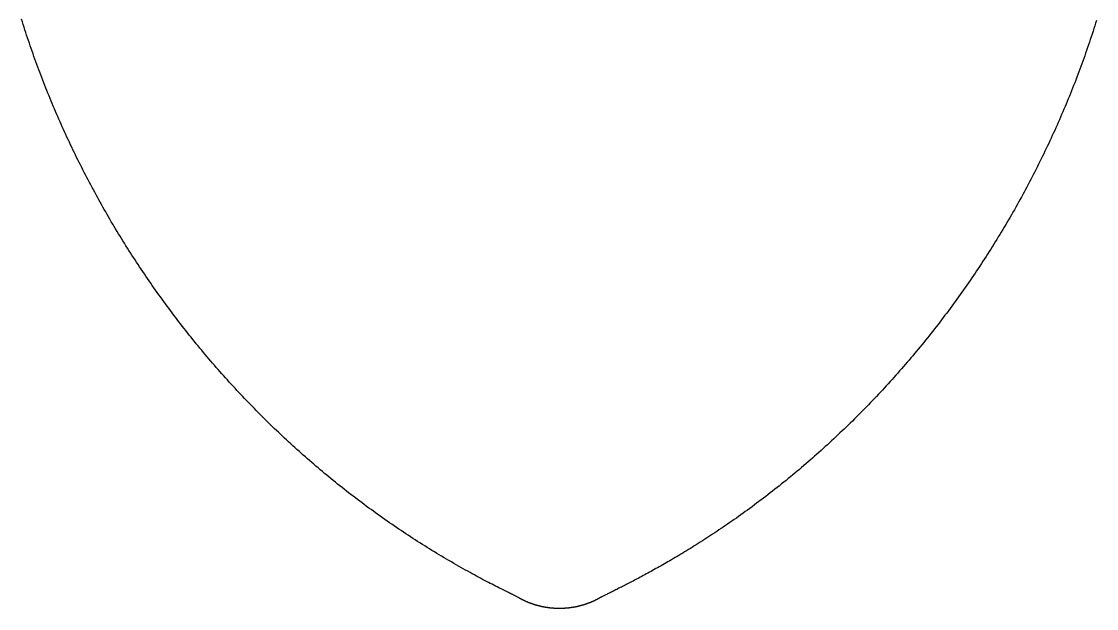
# Model space of a CAD drawing. Extents: x -3 to 136, y 0 to 121.
# Drawn here: x 28.4 to 38.26, y 12.18 to 17.56 of the extents above; entities that cross this region are included whole.
import ezdxf

# ---------------------------------------------------------------- set-up
doc = ezdxf.new("R2010")
doc.units = 0
doc.layers.get('0').update_dxf_attribs({"linetype": 'CONTINUOUS'})

msp = doc.modelspace()

# ---------------------------------------------------------------- linework, layer by layer
for points in [[(32.9624, 12.2741, 0), (32.9596, 12.2757, 0), (32.9561, 12.2776, 0), (32.952, 12.2797, 0), (32.9472, 12.2822, 0), (32.9419, 12.2849, 0), (32.9359, 12.288, 0), (32.9293, 12.2913, 0), (32.922, 12.2949, 0), (32.9142, 12.2987, 0), (32.9059, 12.3029, 0), (32.8969, 12.3073, 0), (32.8874, 12.3121, 0), (32.8773, 12.3171, 0), (32.8667, 12.3223, 0), (32.8555, 12.3279, 0), (32.8439, 12.3337, 0), (32.8317, 12.3398, 0), (32.819, 12.3462, 0), (32.8058, 12.3528, 0), (32.7921, 12.3597, 0), (32.778, 12.3669, 0), (32.7634, 12.3743, 0), (32.7483, 12.382, 0), (32.7328, 12.39, 0), (32.7168, 12.3982, 0), (32.7005, 12.4067, 0), (32.6836, 12.4154, 0), (32.6664, 12.4244, 0), (32.6488, 12.4337, 0), (32.6308, 12.4432, 0), (32.6125, 12.453, 0), (32.5937, 12.463, 0), (32.5746, 12.4733, 0), (32.5551, 12.4838, 0), (32.5353, 12.4946, 0), (32.5152, 12.5056, 0), (32.4947, 12.5169, 0), (32.474, 12.5284, 0), (32.4529, 12.5402, 0), (32.4315, 12.5522, 0), (32.4099, 12.5644, 0), (32.388, 12.5769, 0), (32.3658, 12.5896, 0), (32.3434, 12.6026, 0), (32.3209, 12.6156, 0), (32.2986, 12.6288, 0), (32.2762, 12.6419, 0), (32.2539, 12.6552, 0), (32.2317, 12.6685, 0), (32.2095, 12.6819, 0), (32.1874, 12.6953, 0), (32.1653, 12.7088, 0), (32.1432, 12.7224, 0), (32.1212, 12.736, 0), (32.0992, 12.7497, 0), (32.0773, 12.7635, 0), (32.0554, 12.7774, 0), (32.0336, 12.7913, 0), (32.0119, 12.8052, 0), (31.9901, 12.8193, 0), (31.9684, 12.8334, 0), (31.9468, 12.8475, 0), (31.9252, 12.8618, 0), (31.9037, 12.8761, 0), (31.8822, 12.8904, 0), (31.8607, 12.9048, 0), (31.8393, 12.9193, 0), (31.818, 12.9339, 0), (31.7967, 12.9485, 0), (31.7754, 12.9632, 0), (31.7542, 12.9779, 0), (31.7331, 12.9927, 0), (31.712, 13.0076, 0), (31.6909, 13.0225, 0), (31.6699, 13.0375, 0), (31.6489, 13.0526, 0), (31.628, 13.0677, 0), (31.6071, 13.0829, 0), (31.5863, 13.0981, 0), (31.5655, 13.1134, 0), (31.5448, 13.1288, 0), (31.5241, 13.1442, 0), (31.5035, 13.1597, 0), (31.4829, 13.1753, 0), (31.4624, 13.1909, 0), (31.4419, 13.2066, 0), (31.4214, 13.2223, 0), (31.4011, 13.2381, 0), (31.3807, 13.254, 0), (31.3604, 13.2699, 0), (31.3402, 13.2859, 0), (31.32, 13.302, 0), (31.2999, 13.3181, 0), (31.2798, 13.3342, 0), (31.2597, 13.3505, 0), (31.2397, 13.3667, 0), (31.2198, 13.3831, 0), (31.1999, 13.3995, 0), (31.18, 13.416, 0), (31.1602, 13.4325, 0), (31.1405, 13.4491, 0), (31.1208, 13.4658, 0), (31.1011, 13.4825, 0), (31.0815, 13.4992, 0), (31.062, 13.5161, 0), (31.0425, 13.5329, 0), (31.023, 13.5499, 0), (31.0036, 13.5669, 0), (30.9843, 13.584, 0), (30.965, 13.6011, 0), (30.9458, 13.6183, 0), (30.9266, 13.6355, 0), (30.9074, 13.6528, 0), (30.8883, 13.6701, 0), (30.8693, 13.6875, 0), (30.8503, 13.705, 0), (30.8314, 13.7225, 0), (30.8125, 13.7401, 0), (30.7937, 13.7577, 0), (30.7749, 13.7754, 0), (30.7562, 13.7931, 0), (30.7375, 13.8109, 0), (30.7189, 13.8287, 0), (30.7004, 13.8466, 0), (30.6819, 13.8646, 0), (30.6634, 13.8826, 0), (30.645, 13.9007, 0), (30.6267, 13.9188, 0), (30.6084, 13.937, 0), (30.5901, 13.9552, 0), (30.572, 13.9735, 0), (30.5538, 13.9918, 0), (30.5358, 14.0102, 0), (30.5177, 14.0286, 0), (30.4998, 14.0471, 0), (30.4819, 14.0656, 0), (30.464, 14.0842, 0), (30.4462, 14.1029, 0), (30.4285, 14.1216, 0), (30.4108, 14.1403, 0), (30.3932, 14.1591, 0), (30.3756, 14.178, 0), (30.3581, 14.1969, 0), (30.3406, 14.2158, 0), (30.3232, 14.2348, 0), (30.3058, 14.2539, 0), (30.2885, 14.273, 0), (30.2713, 14.2922, 0), (30.2541, 14.3114, 0), (30.237, 14.3306, 0), (30.2199, 14.3499, 0), (30.2029, 14.3693, 0), (30.1859, 14.3887, 0), (30.169, 14.4082, 0), (30.1521, 14.4277, 0), (30.1354, 14.4472, 0), (30.1186, 14.4668, 0), (30.1019, 14.4865, 0), (30.0853, 14.5062, 0), (30.0688, 14.5259, 0), (30.0523, 14.5457, 0), (30.0358, 14.5656, 0), (30.0194, 14.5855, 0), (30.0031, 14.6054, 0), (29.9868, 14.6254, 0), (29.9706, 14.6454, 0), (29.9544, 14.6655, 0), (29.9383, 14.6857, 0), (29.9223, 14.7058, 0), (29.9063, 14.7261, 0), (29.8904, 14.7463, 0), (29.8745, 14.7667, 0), (29.8587, 14.787, 0), (29.843, 14.8074, 0), (29.8273, 14.8279, 0), (29.8116, 14.8484, 0), (29.7961, 14.8689, 0), (29.7806, 14.8895, 0), (29.7651, 14.9101, 0), (29.7497, 14.9308, 0), (29.7344, 14.9516, 0), (29.7191, 14.9723, 0), (29.7039, 14.9931, 0), (29.6887, 15.014, 0), (29.6737, 15.0349, 0), (29.6586, 15.0558, 0), (29.6436, 15.0768, 0), (29.6287, 15.0979, 0), (29.6139, 15.1189, 0), (29.5991, 15.1401, 0), (29.5844, 15.1612, 0), (29.5697, 15.1824, 0), (29.5551, 15.2037, 0), (29.5405, 15.225, 0), (29.5261, 15.2463, 0), (29.5116, 15.2677, 0), (29.4973, 15.2891, 0), (29.483, 15.3105, 0), (29.4687, 15.332, 0), (29.4545, 15.3536, 0), (29.4404, 15.3752, 0), (29.4264, 15.3968, 0), (29.4124, 15.4184, 0), (29.3985, 15.4402, 0), (29.3846, 15.4619, 0), (29.3708, 15.4837, 0), (29.357, 15.5055, 0), (29.3434, 15.5274, 0), (29.3297, 15.5493, 0), (29.3162, 15.5712, 0), (29.3027, 15.5932, 0), (29.2893, 15.6152, 0), (29.2759, 15.6373, 0), (29.2626, 15.6594, 0), (29.2494, 15.6815, 0), (29.2362, 15.7037, 0), (29.2231, 15.7259, 0), (29.21, 15.7482, 0), (29.197, 15.7705, 0), (29.1841, 15.7928, 0), (29.1713, 15.8152, 0), (29.1585, 15.8376, 0), (29.1457, 15.86, 0), (29.1331, 15.8825, 0), (29.1205, 15.905, 0), (29.1079, 15.9276, 0), (29.0955, 15.9502, 0), (29.0831, 15.9728, 0), (29.0707, 15.9955, 0), (29.0585, 16.0182, 0), (29.0463, 16.0409, 0), (29.0341, 16.0637, 0), (29.022, 16.0865, 0), (29.01, 16.1093, 0), (28.9981, 16.1322, 0), (28.9862, 16.1551, 0), (28.9744, 16.1781, 0), (28.9626, 16.201, 0), (28.9509, 16.224, 0), (28.9393, 16.2471, 0), (28.9278, 16.2702, 0), (28.9163, 16.2933, 0), (28.9049, 16.3164, 0), (28.8935, 16.3396, 0), (28.8823, 16.3628, 0), (28.871, 16.3861, 0), (28.8599, 16.4093, 0), (28.8488, 16.4326, 0), (28.8378, 16.456, 0), (28.8269, 16.4793, 0), (28.816, 16.5027, 0), (28.8052, 16.5262, 0), (28.7945, 16.5496, 0), (28.7838, 16.5731, 0), (28.7732, 16.5966, 0), (28.7627, 16.6202, 0), (28.7522, 16.6438, 0), (28.7418, 16.6674, 0), (28.7315, 16.691, 0), (28.7212, 16.7147, 0), (28.711, 16.7384, 0), (28.7009, 16.7621, 0), (28.6908, 16.7859, 0), (28.6809, 16.8096, 0), (28.671, 16.8334, 0), (28.6611, 16.8573, 0), (28.6513, 16.8812, 0), (28.6416, 16.905, 0), (28.632, 16.929, 0), (28.6224, 16.9529, 0), (28.6129, 16.9769, 0), (28.6035, 17.0009, 0), (28.5942, 17.0249, 0), (28.5849, 17.049, 0), (28.5757, 17.0731, 0), (28.5665, 17.0972, 0), (28.5575, 17.1213, 0), (28.5485, 17.1454, 0), (28.5395, 17.1696, 0), (28.5307, 17.1938, 0), (28.5219, 17.2181, 0), (28.5132, 17.2423, 0), (28.5045, 17.2666, 0), (28.496, 17.2909, 0), (28.4874, 17.3153, 0), (28.479, 17.3396, 0), (28.4707, 17.364, 0), (28.4624, 17.3884, 0), (28.4542, 17.4128, 0), (28.446, 17.4373, 0), (28.4379, 17.4617, 0), (28.4299, 17.4862, 0), (28.422, 17.5108, 0), (28.4142, 17.5353, 0), (28.4064, 17.5599, 0), (28.3987, 17.5844, 0)], [(38.2642, 17.5737, 0), (38.2563, 17.5486, 0), (38.2484, 17.5235, 0), (38.2403, 17.4984, 0), (38.2322, 17.4733, 0), (38.2241, 17.4483, 0), (38.2158, 17.4232, 0), (38.2075, 17.3982, 0), (38.1991, 17.3733, 0), (38.1906, 17.3483, 0), (38.1821, 17.3234, 0), (38.1734, 17.2985, 0), (38.1647, 17.2736, 0), (38.156, 17.2488, 0), (38.1471, 17.224, 0), (38.1382, 17.1992, 0), (38.1292, 17.1744, 0), (38.1201, 17.1497, 0), (38.111, 17.125, 0), (38.1018, 17.1003, 0), (38.0925, 17.0756, 0), (38.0831, 17.051, 0), (38.0737, 17.0264, 0), (38.0642, 17.0018, 0), (38.0546, 16.9773, 0), (38.0449, 16.9528, 0), (38.0352, 16.9283, 0), (38.0254, 16.9038, 0), (38.0155, 16.8794, 0), (38.0056, 16.855, 0), (37.9955, 16.8306, 0), (37.9854, 16.8062, 0), (37.9753, 16.7819, 0), (37.965, 16.7577, 0), (37.9547, 16.7334, 0), (37.9443, 16.7092, 0), (37.9339, 16.685, 0), (37.9233, 16.6608, 0), (37.9127, 16.6367, 0), (37.9021, 16.6126, 0), (37.8913, 16.5885, 0), (37.8805, 16.5645, 0), (37.8696, 16.5405, 0), (37.8587, 16.5165, 0), (37.8476, 16.4926, 0), (37.8365, 16.4686, 0), (37.8254, 16.4448, 0), (37.8141, 16.4209, 0), (37.8028, 16.3971, 0), (37.7914, 16.3733, 0), (37.78, 16.3496, 0), (37.7684, 16.3259, 0), (37.7568, 16.3022, 0), (37.7452, 16.2785, 0), (37.7334, 16.2549, 0), (37.7216, 16.2313, 0), (37.7097, 16.2078, 0), (37.6978, 16.1843, 0), (37.6858, 16.1608, 0), (37.6737, 16.1374, 0), (37.6615, 16.114, 0), (37.6493, 16.0906, 0), (37.637, 16.0673, 0), (37.6246, 16.044, 0), (37.6122, 16.0207, 0), (37.5997, 15.9975, 0), (37.5871, 15.9743, 0), (37.5745, 15.9512, 0), (37.5618, 15.928, 0), (37.549, 15.905, 0), (37.5362, 15.8819, 0), (37.5232, 15.8589, 0), (37.5103, 15.836, 0), (37.4972, 15.813, 0), (37.4841, 15.7901, 0), (37.4709, 15.7673, 0), (37.4576, 15.7445, 0), (37.4443, 15.7217, 0), (37.4309, 15.699, 0), (37.4175, 15.6763, 0), (37.4039, 15.6536, 0), (37.3903, 15.631, 0), (37.3767, 15.6084, 0), (37.363, 15.5859, 0), (37.3492, 15.5634, 0), (37.3353, 15.5409, 0), (37.3214, 15.5185, 0), (37.3074, 15.4962, 0), (37.2933, 15.4738, 0), (37.2792, 15.4516, 0), (37.265, 15.4293, 0), (37.2508, 15.4071, 0), (37.2365, 15.385, 0), (37.2221, 15.3629, 0), (37.2076, 15.3408, 0), (37.1931, 15.3188, 0), (37.1786, 15.2968, 0), (37.1639, 15.2748, 0), (37.1492, 15.253, 0), (37.1344, 15.2311, 0), (37.1196, 15.2093, 0), (37.1047, 15.1875, 0), (37.0898, 15.1658, 0), (37.0747, 15.1442, 0), (37.0596, 15.1225, 0), (37.0445, 15.101, 0), (37.0293, 15.0794, 0), (37.014, 15.0579, 0), (36.9987, 15.0365, 0), (36.9833, 15.0151, 0), (36.9678, 14.9938, 0), (36.9523, 14.9725, 0), (36.9367, 14.9512, 0), (36.921, 14.93, 0), (36.9053, 14.9088, 0), (36.8895, 14.8877, 0), (36.8737, 14.8667, 0), (36.8578, 14.8456, 0), (36.8418, 14.8247, 0), (36.8258, 14.8037, 0), (36.8097, 14.7829, 0), (36.7935, 14.762, 0), (36.7773, 14.7413, 0), (36.761, 14.7205, 0), (36.7447, 14.6999, 0), (36.7283, 14.6792, 0), (36.7119, 14.6587, 0), (36.6953, 14.6381, 0), (36.6788, 14.6176, 0), (36.6621, 14.5972, 0), (36.6454, 14.5768, 0), (36.6287, 14.5565, 0), (36.6118, 14.5362, 0), (36.5949, 14.516, 0), (36.578, 14.4958, 0), (36.561, 14.4757, 0), (36.5439, 14.4556, 0), (36.5268, 14.4356, 0), (36.5096, 14.4156, 0), (36.4924, 14.3957, 0), (36.4751, 14.3758, 0), (36.4577, 14.356, 0), (36.4403, 14.3362, 0), (36.4228, 14.3165, 0), (36.4053, 14.2969, 0), (36.3877, 14.2773, 0), (36.3701, 14.2577, 0), (36.3524, 14.2382, 0), (36.3346, 14.2188, 0), (36.3168, 14.1994, 0), (36.2989, 14.18, 0), (36.2809, 14.1608, 0), (36.2629, 14.1415, 0), (36.2449, 14.1223, 0), (36.2267, 14.1032, 0), (36.2086, 14.0842, 0), (36.1903, 14.0652, 0), (36.1721, 14.0462, 0), (36.1537, 14.0273, 0), (36.1353, 14.0085, 0), (36.1168, 13.9897, 0), (36.0983, 13.9709, 0), (36.0798, 13.9523, 0), (36.0611, 13.9336, 0), (36.0424, 13.9151, 0), (36.0237, 13.8966, 0), (36.0049, 13.8781, 0), (35.986, 13.8597, 0), (35.9671, 13.8414, 0), (35.9482, 13.8231, 0), (35.9291, 13.8049, 0), (35.9101, 13.7867, 0), (35.8909, 13.7686, 0), (35.8717, 13.7506, 0), (35.8525, 13.7326, 0), (35.8332, 13.7147, 0), (35.8138, 13.6968, 0), (35.7944, 13.679, 0), (35.775, 13.6612, 0), (35.7554, 13.6435, 0), (35.7359, 13.6259, 0), (35.7162, 13.6083, 0), (35.6966, 13.5908, 0), (35.6768, 13.5734, 0), (35.657, 13.556, 0), (35.6372, 13.5386, 0), (35.6173, 13.5214, 0), (35.5974, 13.5042, 0), (35.5773, 13.487, 0), (35.5573, 13.4699, 0), (35.5372, 13.4529, 0), (35.517, 13.4359, 0), (35.4968, 13.419, 0), (35.4765, 13.4022, 0), (35.4562, 13.3854, 0), (35.4358, 13.3687, 0), (35.4154, 13.352, 0), (35.3949, 13.3354, 0), (35.3744, 13.3189, 0), (35.3538, 13.3024, 0), (35.3332, 13.286, 0), (35.3125, 13.2697, 0), (35.2917, 13.2534, 0), (35.2709, 13.2372, 0), (35.2501, 13.2211, 0), (35.2292, 13.205, 0), (35.2083, 13.189, 0), (35.1873, 13.173, 0), (35.1662, 13.1571, 0), (35.1451, 13.1413, 0), (35.1241, 13.1257, 0), (35.1032, 13.1102, 0), (35.0823, 13.0948, 0), (35.0616, 13.0797, 0), (35.0409, 13.0646, 0), (35.0203, 13.0498, 0), (34.9997, 13.0351, 0), (34.9793, 13.0205, 0), (34.959, 13.0061, 0), (34.9387, 12.9919, 0), (34.9186, 12.9778, 0), (34.8985, 12.9638, 0), (34.8785, 12.95, 0), (34.8586, 12.9364, 0), (34.8389, 12.9229, 0), (34.8192, 12.9096, 0), (34.7996, 12.8964, 0), (34.7802, 12.8834, 0), (34.7608, 12.8705, 0), (34.7415, 12.8578, 0), (34.7224, 12.8452, 0), (34.7033, 12.8327, 0), (34.6844, 12.8204, 0), (34.6656, 12.8083, 0), (34.6469, 12.7963, 0), (34.6283, 12.7844, 0), (34.6098, 12.7727, 0), (34.5915, 12.7611, 0), (34.5733, 12.7497, 0), (34.5552, 12.7384, 0), (34.5372, 12.7272, 0), (34.5193, 12.7162, 0), (34.5016, 12.7054, 0), (34.484, 12.6946, 0), (34.4665, 12.684, 0), (34.4492, 12.6736, 0), (34.432, 12.6633, 0), (34.4149, 12.6531, 0), (34.398, 12.6431, 0), (34.3812, 12.6332, 0), (34.3645, 12.6234, 0), (34.348, 12.6138, 0), (34.3316, 12.6043, 0), (34.3154, 12.5949, 0), (34.2993, 12.5856, 0), (34.2834, 12.5765, 0), (34.2676, 12.5676, 0), (34.252, 12.5587, 0), (34.2365, 12.55, 0), (34.2212, 12.5414, 0), (34.206, 12.533, 0), (34.191, 12.5247, 0), (34.1761, 12.5165, 0), (34.1614, 12.5084, 0), (34.1469, 12.5004, 0), (34.1325, 12.4926, 0), (34.1183, 12.4849, 0), (34.1043, 12.4774, 0), (34.0904, 12.4699, 0), (34.0767, 12.4626, 0), (34.0632, 12.4554, 0), (34.0498, 12.4483, 0), (34.0366, 12.4414, 0), (34.0236, 12.4345, 0), (34.0108, 12.4278, 0), (33.9981, 12.4212, 0), (33.9857, 12.4147, 0), (33.9734, 12.4084, 0), (33.9613, 12.4021, 0), (33.9493, 12.396, 0), (33.9376, 12.39, 0), (33.9261, 12.3841, 0), (33.9147, 12.3784, 0), (33.9036, 12.3727, 0), (33.8926, 12.3672, 0), (33.8818, 12.3617, 0), (33.8712, 12.3564, 0), (33.8609, 12.3512, 0), (33.8507, 12.3461, 0), (33.8407, 12.3411, 0), (33.8309, 12.3362, 0), (33.8213, 12.3315, 0), (33.812, 12.3268, 0), (33.8028, 12.3223, 0), (33.7939, 12.3179, 0), (33.7854, 12.3136, 0), (33.7771, 12.3095, 0), (33.7692, 12.3056, 0), (33.7617, 12.3019, 0), (33.7545, 12.2983, 0), (33.7477, 12.2949, 0), (33.7414, 12.2917, 0), (33.7354, 12.2888, 0), (33.7299, 12.286, 0), (33.7249, 12.2834, 0), (33.7204, 12.2811, 0), (33.7163, 12.279, 0), (33.7128, 12.2771, 0), (33.7098, 12.2755, 0), (33.7074, 12.2741, 0)], [(33.7074, 12.2741, 0), (33.7047, 12.2726, 0), (33.7021, 12.2711, 0), (33.6994, 12.2696, 0), (33.6968, 12.2681, 0), (33.6941, 12.2666, 0), (33.6914, 12.2651, 0), (33.6887, 12.2637, 0), (33.686, 12.2622, 0), (33.6833, 12.2608, 0), (33.6806, 12.2594, 0), (33.6779, 12.258, 0), (33.6752, 12.2566, 0), (33.6725, 12.2552, 0), (33.6698, 12.2538, 0), (33.667, 12.2524, 0), (33.6643, 12.2511, 0), (33.6616, 12.2497, 0), (33.6588, 12.2484, 0), (33.6561, 12.2471, 0), (33.6533, 12.2458, 0), (33.6505, 12.2445, 0), (33.6478, 12.2432, 0), (33.645, 12.2419, 0), (33.6422, 12.2407, 0), (33.6394, 12.2394, 0), (33.6366, 12.2382, 0), (33.6338, 12.237, 0), (33.631, 12.2358, 0), (33.6282, 12.2346, 0), (33.6254, 12.2334, 0), (33.6226, 12.2322, 0), (33.6197, 12.2311, 0), (33.6169, 12.2299, 0), (33.6141, 12.2288, 0), (33.6112, 12.2277, 0), (33.6084, 12.2265, 0), (33.6055, 12.2254, 0), (33.6027, 12.2244, 0), (33.5998, 12.2233, 0), (33.5969, 12.2222, 0), (33.5941, 12.2212, 0), (33.5912, 12.2201, 0), (33.5883, 12.2191, 0), (33.5854, 12.2181, 0), (33.5826, 12.2171, 0), (33.5797, 12.2161, 0), (33.5768, 12.2151, 0), (33.5739, 12.2141, 0), (33.571, 12.2132, 0), (33.5681, 12.2122, 0), (33.5651, 12.2113, 0), (33.5622, 12.2103, 0), (33.5593, 12.2094, 0), (33.5564, 12.2085, 0), (33.5535, 12.2077, 0), (33.5505, 12.2068, 0), (33.5476, 12.2059, 0), (33.5447, 12.2051, 0), (33.5417, 12.2042, 0), (33.5388, 12.2034, 0), (33.5358, 12.2026, 0), (33.5329, 12.2018, 0), (33.5299, 12.201, 0), (33.527, 12.2002, 0), (33.524, 12.1995, 0), (33.521, 12.1987, 0), (33.5181, 12.198, 0), (33.5151, 12.1972, 0), (33.5121, 12.1965, 0), (33.5091, 12.1958, 0), (33.5062, 12.1951, 0), (33.5032, 12.1944, 0), (33.5002, 12.1938, 0), (33.4972, 12.1931, 0), (33.4942, 12.1925, 0), (33.4912, 12.1918, 0), (33.4882, 12.1912, 0), (33.4852, 12.1906, 0), (33.4822, 12.19, 0), (33.4792, 12.1894, 0), (33.4762, 12.1888, 0), (33.4732, 12.1883, 0), (33.4702, 12.1877, 0), (33.4672, 12.1872, 0), (33.4642, 12.1867, 0), (33.4611, 12.1862, 0), (33.4581, 12.1857, 0), (33.4551, 12.1852, 0), (33.4521, 12.1847, 0), (33.4491, 12.1842, 0), (33.446, 12.1838, 0), (33.443, 12.1834, 0), (33.44, 12.1829, 0), (33.4369, 12.1825, 0), (33.4339, 12.1821, 0), (33.4309, 12.1817, 0), (33.4278, 12.1814, 0), (33.4248, 12.181, 0), (33.4218, 12.1806, 0), (33.4187, 12.1803, 0), (33.4157, 12.18, 0), (33.4126, 12.1796, 0), (33.4096, 12.1793, 0), (33.4065, 12.1791, 0), (33.4035, 12.1788, 0), (33.4005, 12.1785, 0), (33.3974, 12.1783, 0), (33.3944, 12.178, 0), (33.3913, 12.1778, 0), (33.3883, 12.1776, 0), (33.3852, 12.1774, 0), (33.3822, 12.1772, 0), (33.3791, 12.177, 0), (33.376, 12.1768, 0), (33.373, 12.1766, 0), (33.3699, 12.1765, 0), (33.3669, 12.1764, 0), (33.3638, 12.1762, 0), (33.3608, 12.1761, 0), (33.3577, 12.176, 0), (33.3547, 12.176, 0), (33.3516, 12.1759, 0), (33.3485, 12.1758, 0), (33.3455, 12.1758, 0), (33.3424, 12.1757, 0), (33.3394, 12.1757, 0), (33.3363, 12.1757, 0), (33.3332, 12.1757, 0), (33.3302, 12.1757, 0), (33.3271, 12.1757, 0), (33.3241, 12.1758, 0), (33.321, 12.1758, 0), (33.3179, 12.1759, 0), (33.3149, 12.176, 0), (33.3118, 12.176, 0), (33.3088, 12.1761, 0), (33.3057, 12.1763, 0), (33.3027, 12.1764, 0), (33.2996, 12.1765, 0), (33.2965, 12.1767, 0), (33.2935, 12.1768, 0), (33.2904, 12.177, 0), (33.2874, 12.1772, 0), (33.2843, 12.1774, 0), (33.2813, 12.1776, 0), (33.2782, 12.1778, 0), (33.2752, 12.178, 0), (33.2721, 12.1783, 0), (33.2691, 12.1785, 0), (33.266, 12.1788, 0), (33.263, 12.1791, 0), (33.2599, 12.1794, 0), (33.2569, 12.1797, 0), (33.2538, 12.18, 0), (33.2508, 12.1803, 0), (33.2478, 12.1807, 0), (33.2447, 12.181, 0), (33.2417, 12.1814, 0), (33.2386, 12.1818, 0), (33.2356, 12.1822, 0), (33.2326, 12.1826, 0), (33.2295, 12.183, 0), (33.2265, 12.1834, 0), (33.2235, 12.1838, 0), (33.2205, 12.1843, 0), (33.2174, 12.1847, 0), (33.2144, 12.1852, 0), (33.2114, 12.1857, 0), (33.2084, 12.1862, 0), (33.2053, 12.1867, 0), (33.2023, 12.1872, 0), (33.1993, 12.1878, 0), (33.1963, 12.1883, 0), (33.1933, 12.1889, 0), (33.1903, 12.1895, 0), (33.1873, 12.1901, 0), (33.1843, 12.1906, 0), (33.1813, 12.1913, 0), (33.1783, 12.1919, 0), (33.1753, 12.1925, 0), (33.1723, 12.1932, 0), (33.1693, 12.1938, 0), (33.1663, 12.1945, 0), (33.1634, 12.1952, 0), (33.1604, 12.1959, 0), (33.1574, 12.1966, 0), (33.1544, 12.1973, 0), (33.1515, 12.198, 0), (33.1485, 12.1988, 0), (33.1455, 12.1995, 0), (33.1426, 12.2003, 0), (33.1396, 12.2011, 0), (33.1367, 12.2018, 0), (33.1337, 12.2026, 0), (33.1308, 12.2035, 0), (33.1278, 12.2043, 0), (33.1249, 12.2051, 0), (33.122, 12.206, 0), (33.119, 12.2068, 0), (33.1161, 12.2077, 0), (33.1132, 12.2086, 0), (33.1103, 12.2095, 0), (33.1073, 12.2104, 0), (33.1044, 12.2113, 0), (33.1015, 12.2123, 0), (33.0986, 12.2132, 0), (33.0957, 12.2142, 0), (33.0928, 12.2151, 0), (33.0899, 12.2161, 0), (33.087, 12.2171, 0), (33.0842, 12.2181, 0), (33.0813, 12.2191, 0), (33.0784, 12.2202, 0), (33.0755, 12.2212, 0), (33.0727, 12.2223, 0), (33.0698, 12.2233, 0), (33.067, 12.2244, 0), (33.0641, 12.2255, 0), (33.0613, 12.2266, 0), (33.0584, 12.2277, 0), (33.0556, 12.2288, 0), (33.0528, 12.23, 0), (33.0499, 12.2311, 0), (33.0471, 12.2323, 0), (33.0443, 12.2334, 0), (33.0415, 12.2346, 0), (33.0387, 12.2358, 0), (33.0359, 12.237, 0), (33.0331, 12.2382, 0), (33.0303, 12.2395, 0), (33.0275, 12.2407, 0), (33.0247, 12.242, 0), (33.0219, 12.2432, 0), (33.0192, 12.2445, 0), (33.0164, 12.2458, 0), (33.0136, 12.2471, 0), (33.0109, 12.2484, 0), (33.0081, 12.2498, 0), (33.0054, 12.2511, 0), (33.0027, 12.2524, 0), (32.9999, 12.2538, 0), (32.9972, 12.2552, 0), (32.9945, 12.2566, 0), (32.9918, 12.258, 0), (32.9891, 12.2594, 0), (32.9864, 12.2608, 0), (32.9837, 12.2622, 0), (32.981, 12.2637, 0), (32.9783, 12.2651, 0), (32.9756, 12.2666, 0), (32.973, 12.2681, 0), (32.9703, 12.2696, 0), (32.9677, 12.2711, 0), (32.965, 12.2726, 0), (32.9624, 12.2741, 0)]]:
    msp.add_polyline3d(points)

doc.saveas('drawing.dxf')
